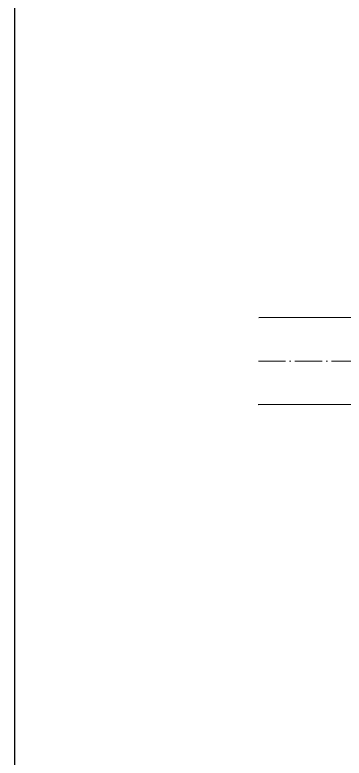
# Model space of a CAD drawing. Header units: millimetres. Extents: x 387826 to 388039216, y 3325062 to 3325368396.
# Drawn here: x 387438545 to 387499431, y 3324880601 to 3325017972 of the extents above; entities that cross this region are included whole.
import ezdxf

# ---------------------------------------------------------------- set-up
doc = ezdxf.new("R2010")
doc.units = ezdxf.units.MM
doc.header["$LTSCALE"] = 1000
doc.header["$MEASUREMENT"] = 0
doc.linetypes.add('000-Earth-MSCQ（不打印）$0$C2', pattern=[13.5, 10, -1.5, 0.5, -1.5])
doc.linetypes.add('C2', pattern=[13.5, 10, -1.5, 0.5, -1.5])
doc.layers.add('0-SITE', color=7, linetype='Continuous')
doc.layers.add('000-Earth-MSCQ（不打印）$0$RD-红线', color=7, linetype='Continuous')
doc.layers.add('000-Earth-MSCQ（不打印）$0$RD-中线', color=1, linetype='000-Earth-MSCQ（不打印）$0$C2', lineweight=0)
doc.layers.add('RD-中线', color=1, linetype='C2', lineweight=0)
doc.layers.add('0NT-辅助线（不打印）', color=157, linetype='Continuous', plot=False)

# ---------------------------------------------------------------- blocks, each defined once
blk = doc.blocks.new('000-Earth-MSCQ（不打印）')
at = {"layer": '000-Earth-MSCQ（不打印）$0$RD-中线', "ltscale": 0.5, "flags": 128}
blk.add_lwpolyline([(387483592, 3324953971), (387611306, 3324954127, 0.3880347), (387651099, 3324990573), (387682291, 3325340224)], format="xyb", dxfattribs=at)
at = {"layer": '000-Earth-MSCQ（不打印）$0$RD-红线', "color": 1, "ltscale": 10, "flags": 128}
for points in [[(387654127, 3325181656), (387659473, 3325174485), (387643130, 3324991284, -0.3880347), (387611296, 3324962127), (387483674, 3324961971)], [(387483510, 3324945971), (387538476, 3324946038), (387539971, 3324944540), (387539978, 3324938698), (387540068, 3324865015, 0.0141777), (387540249, 3324858894), (387543669, 3324799935), (387538067, 3324793166), (387533021, 3324792506)]]:
    blk.add_lwpolyline(points, format="xyb", dxfattribs=at)

msp = doc.modelspace()

# ---------------------------------------------------------------- linework, layer by layer
at = {"layer": '0NT-辅助线（不打印）', "ltscale": 10}
msp.add_lwpolyline([(387438545, 3325267158), (388035340, 3325267158), (388035340, 3324716069), (387438545, 3324716069)], close=True, dxfattribs=at)
at = {"layer": 'RD-中线', "ltscale": 0.5, "flags": 128}
msp.add_lwpolyline([(387483592, 3324953971), (387547959, 3324954050)], dxfattribs=at)

# ---------------------------------------------------------------- block references
at = {"layer": '0-SITE', "ltscale": 10}
msp.add_blockref('000-Earth-MSCQ（不打印）', (0, 0), dxfattribs=at)

doc.saveas('drawing.dxf')
